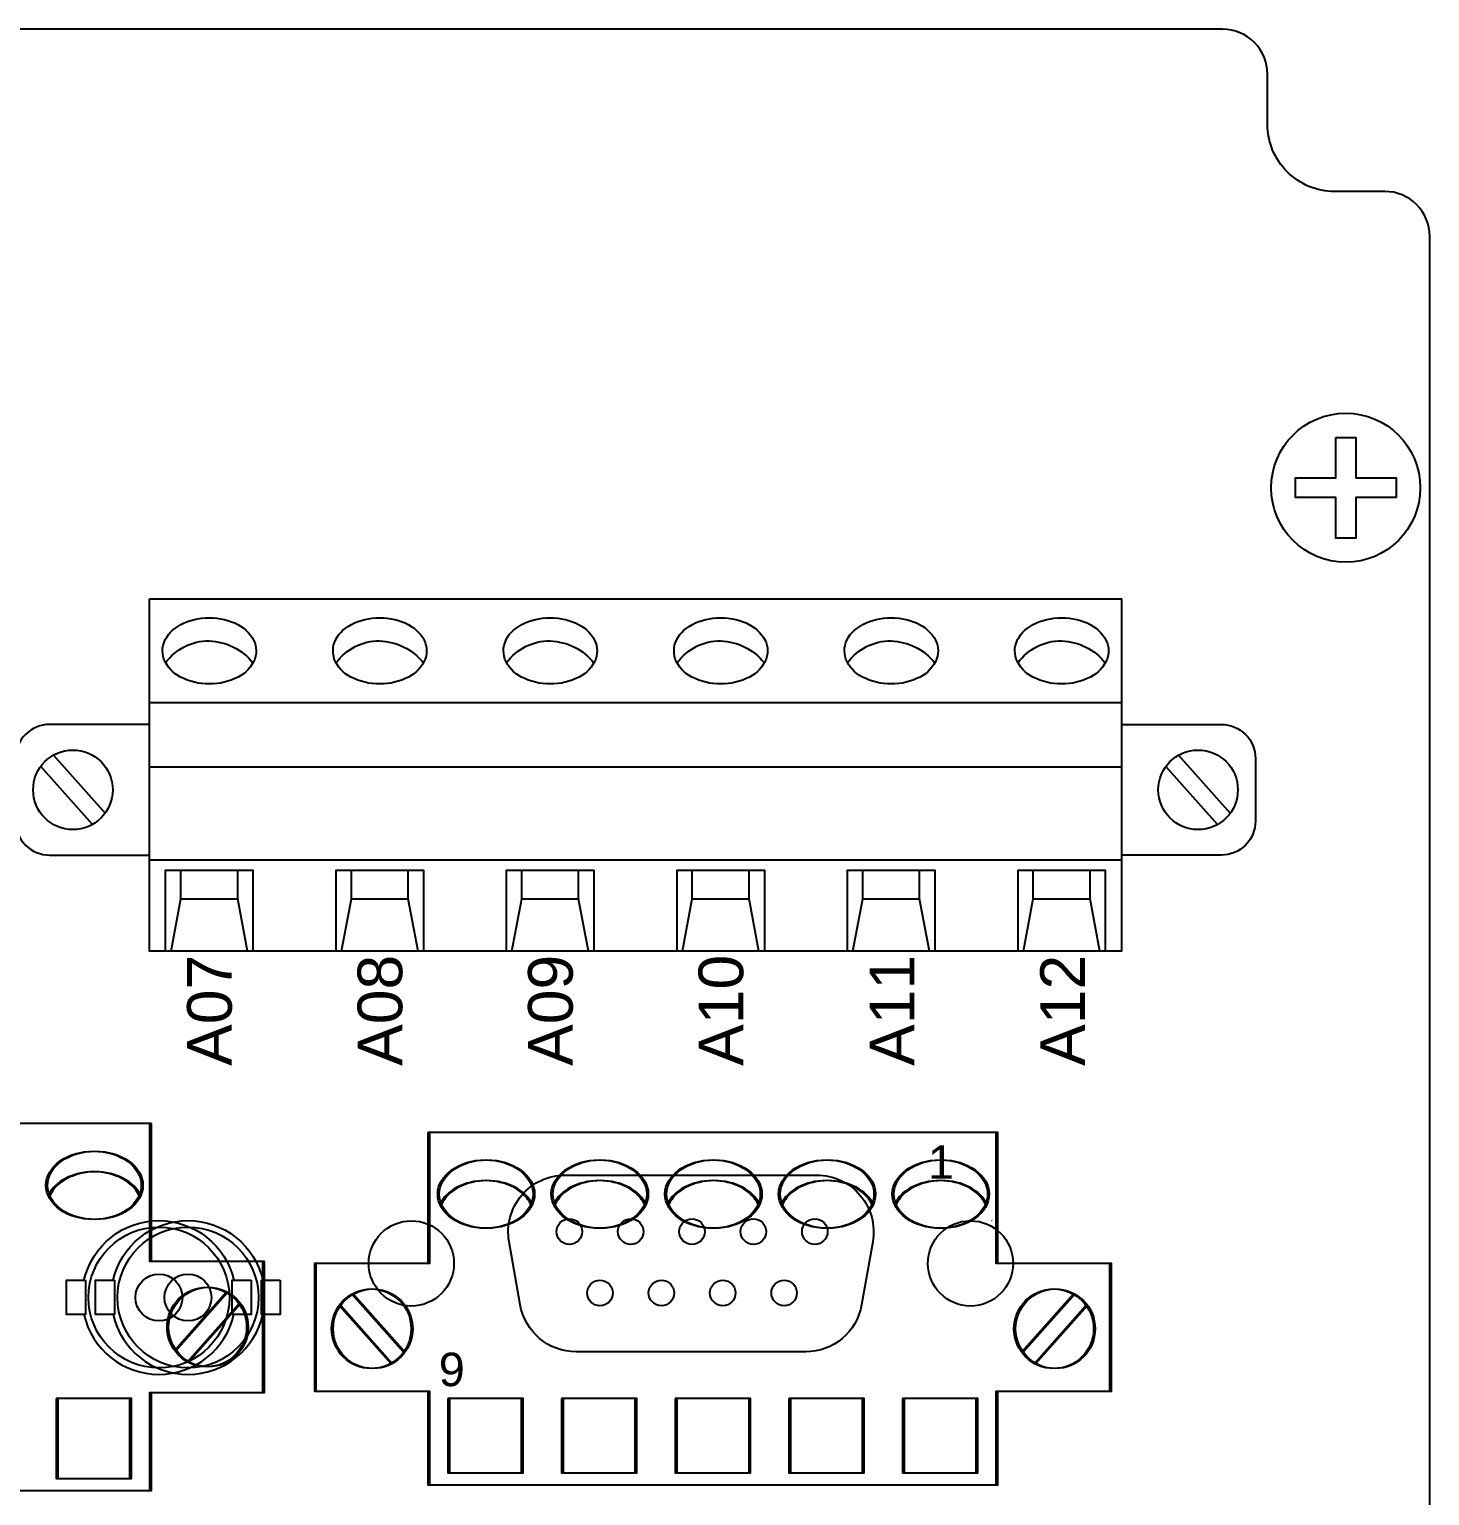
# Model space of a CAD drawing. Extents: x 0.5 to 23.7, y 0.2 to 17.2.
# Drawn here: x 19.929 to 22.394, y 6.574 to 9.155 of the extents above; entities that cross this region are included whole.
import ezdxf

# ---------------------------------------------------------------- set-up
doc = ezdxf.new("R2010")
doc.units = 0
doc.header["$MEASUREMENT"] = 0
for name, color, linetype in [('5_01__0-__NO_ETH__EIA-232', 7, 'CONTINUOUS'), ('5_02__1-__NO_ETH__EIA-485', 7, 'CONTINUOUS'), ('5_03__2-___1__10-100BASE-T', 7, 'CONTINUOUS'), ('5_04__3-___1__10-100BASE-T', 7, 'CONTINUOUS'), ('5_05__4-___1__100BASE-FX_M', 7, 'CONTINUOUS'), ('5_06__6-___2__10-100BASE-T', 7, 'CONTINUOUS'), ('5_07__8-___2__100BASE-FX_M', 7, 'CONTINUOUS'), ('6_00____DWG', 7, 'CONTINUOUS')]:
    doc.layers.add(name, color=color, linetype=linetype)
doc.styles.add('ARIAL', font='arial.ttf')

msp = doc.modelspace()

# ---------------------------------------------------------------- linework, layer by layer
at = {"layer": '5_01__0-__NO_ETH__EIA-232'}
for points in [[(20.8722, 7.1383), (21.3152, 7.1383, -0.466308), (21.4136, 7.0209), (21.3941, 6.9099, -0.36397), (21.2956, 6.8273), (20.8917, 6.8273, -0.36397), (20.7932, 6.9099), (20.7737, 7.0209, -0.466308), (20.8722, 7.1383, 2.375978)], [(20.0256, 6.9531, -0.796261), (20.2893, 6.9531, 2.141143)], [(20.0255, 6.8928, 0.798274), (20.2894, 6.8928, 0.921909)]]:
    msp.add_lwpolyline(points, format="xyb", dxfattribs=at)
for points in [[(21.6239, 7.0578), (21.6231, 7.0586)], [(20.0282, 6.9531), (20.0282, 6.8928), (19.9948, 6.8928), (19.9948, 6.9531), (20.0282, 6.9531)], [(20.3199, 6.9531), (20.3199, 6.8928), (20.2865, 6.8928), (20.2865, 6.9531), (20.3199, 6.9531)]]:
    msp.add_lwpolyline(points, dxfattribs=at)
for centre, radius in [((20.1575, 6.9228), 0.124), ((20.6017, 6.9828), 0.075), ((20.8797, 7.0388), 0.0225), ((20.9877, 7.0388), 0.0225), ((21.0956, 7.0388), 0.0225), ((21.2036, 7.0388), 0.0225), ((21.3117, 7.0388), 0.0225), ((21.5857, 6.9828), 0.075), ((20.1575, 6.9228), 0.0413), ((20.9336, 6.9308), 0.0225), ((21.0417, 6.9308), 0.0225), ((21.1497, 6.9308), 0.0225), ((21.2577, 6.9308), 0.0225)]:
    msp.add_circle(centre, radius, dxfattribs=at)
at = {"layer": '5_02__1-__NO_ETH__EIA-485'}
for points in [[(20.1414, 7.2288), (19.7414, 7.2288), (19.7414, 6.9859), (19.5402, 6.9859), (19.5402, 6.7558), (19.7414, 6.7558), (19.7414, 6.5829), (20.1414, 6.5829), (20.1414, 6.7558), (20.3402, 6.7558), (20.3402, 6.9859), (20.1414, 6.9859), (20.1414, 7.2288)], [(20.6308, 7.2134), (20.6308, 6.9829), (20.431, 6.9829), (20.431, 6.7579), (20.6308, 6.7579), (20.6308, 6.5929), (21.6309, 6.5929), (21.6309, 6.7579), (21.8307, 6.7579), (21.8307, 6.9829), (21.6309, 6.9829), (21.6309, 7.2134), (20.6308, 7.2134)], [(20.1851, 6.8297), (20.2758, 6.9319)], [(20.4972, 6.9289), (20.5879, 6.8267)], [(21.7664, 6.9289), (21.6756, 6.8267)], [(20.2076, 6.8098), (20.2983, 6.9119)], [(20.4747, 6.9089), (20.5654, 6.8068)], [(21.6981, 6.8068), (21.7889, 6.9089)], [(20.666, 6.745), (20.666, 6.614), (20.7958, 6.614), (20.7958, 6.745), (20.666, 6.745)], [(20.866, 6.745), (20.866, 6.614), (20.9958, 6.614), (20.9958, 6.745), (20.866, 6.745)], [(21.066, 6.745), (21.066, 6.614), (21.1959, 6.614), (21.1959, 6.745), (21.066, 6.745)], [(21.2659, 6.745), (21.2659, 6.614), (21.3958, 6.614), (21.3958, 6.745), (21.2659, 6.745)], [(21.466, 6.745), (21.466, 6.614), (21.5958, 6.614), (21.5958, 6.745), (21.466, 6.745)]]:
    msp.add_lwpolyline(points, dxfattribs=at)
msp.add_lwpolyline([(19.9766, 6.745), (19.9766, 6.6041), (20.1065, 6.6041), (20.1065, 6.745)], close=True, dxfattribs=at)
for centre in [(20.2417, 6.8708), (20.5313, 6.8678), (21.7322, 6.8678)]:
    msp.add_circle(centre, 0.07, dxfattribs=at)
for centre in [(20.0426, 7.1202), (20.7319, 7.1048), (20.9319, 7.1048), (21.1319, 7.1048), (21.3319, 7.1048), (21.5319, 7.1048)]:
    msp.add_ellipse(centre, major_axis=(0.0839, 0), ratio=0.716586, dxfattribs=at)
for centre in [(20.0426, 7.0838), (20.7319, 7.0684), (20.9319, 7.0684), (21.1319, 7.0684), (21.3319, 7.0684), (21.5319, 7.0684)]:
    msp.add_ellipse(centre, major_axis=(0.0839, 0), ratio=0.716586, start_param=0.307595, end_param=2.833998, dxfattribs=at)
at = {"layer": '5_03__2-___1__10-100BASE-T'}
for points in [[(20.8722, 7.1383), (21.3152, 7.1383, -0.466308), (21.4136, 7.0209), (21.3941, 6.9099, -0.36397), (21.2956, 6.8273), (20.8917, 6.8273, -0.36397), (20.7932, 6.9099), (20.7737, 7.0209, -0.466308), (20.8722, 7.1383, 2.375978)], [(20.0768, 6.9531, -0.796261), (20.3405, 6.9531, 2.141143)], [(20.0767, 6.8928, 0.798274), (20.3406, 6.8928, 0.921909)]]:
    msp.add_lwpolyline(points, format="xyb", dxfattribs=at)
for points in [[(20.0794, 6.9531), (20.0794, 6.8928), (20.046, 6.8928), (20.046, 6.9531), (20.0794, 6.9531)], [(20.3711, 6.9531), (20.3711, 6.8928), (20.3377, 6.8928), (20.3377, 6.9531), (20.3711, 6.9531)]]:
    msp.add_lwpolyline(points, dxfattribs=at)
for centre, radius in [((20.2086, 6.9228), 0.124), ((20.6017, 6.9828), 0.075), ((20.8797, 7.0388), 0.0225), ((20.9877, 7.0388), 0.0225), ((21.0956, 7.0388), 0.0225), ((21.2036, 7.0388), 0.0225), ((21.3117, 7.0388), 0.0225), ((21.5857, 6.9828), 0.075), ((20.2086, 6.9228), 0.0413), ((20.9336, 6.9308), 0.0225), ((21.0417, 6.9308), 0.0225), ((21.1497, 6.9308), 0.0225), ((21.2577, 6.9308), 0.0225)]:
    msp.add_circle(centre, radius, dxfattribs=at)
at = {"layer": '5_04__3-___1__10-100BASE-T'}
for points in [[(20.1442, 7.2288), (19.7442, 7.2288), (19.7442, 6.9859), (19.543, 6.9859), (19.543, 6.7558), (19.7442, 6.7558), (19.7442, 6.5829), (20.1442, 6.5829), (20.1442, 6.7558), (20.343, 6.7558), (20.343, 6.9859), (20.1442, 6.9859), (20.1442, 7.2288)], [(20.6336, 7.2134), (20.6336, 6.9829), (20.4338, 6.9829), (20.4338, 6.7579), (20.6336, 6.7579), (20.6336, 6.5929), (21.6337, 6.5929), (21.6337, 6.7579), (21.8335, 6.7579), (21.8335, 6.9829), (21.6337, 6.9829), (21.6337, 7.2134), (20.6336, 7.2134)], [(20.1879, 6.8297), (20.2786, 6.9319)], [(20.5, 6.9289), (20.5907, 6.8267)], [(21.7692, 6.9289), (21.6784, 6.8267)], [(20.2103, 6.8098), (20.3011, 6.9119)], [(20.4775, 6.9089), (20.5682, 6.8068)], [(21.7009, 6.8068), (21.7916, 6.9089)], [(20.6687, 6.745), (20.6687, 6.614), (20.7986, 6.614), (20.7986, 6.745), (20.6687, 6.745)], [(20.8687, 6.745), (20.8687, 6.614), (20.9986, 6.614), (20.9986, 6.745), (20.8687, 6.745)], [(21.0688, 6.745), (21.0688, 6.614), (21.1986, 6.614), (21.1986, 6.745), (21.0688, 6.745)], [(21.2687, 6.745), (21.2687, 6.614), (21.3986, 6.614), (21.3986, 6.745), (21.2687, 6.745)], [(21.4687, 6.745), (21.4687, 6.614), (21.5986, 6.614), (21.5986, 6.745), (21.4687, 6.745)]]:
    msp.add_lwpolyline(points, dxfattribs=at)
msp.add_lwpolyline([(19.9794, 6.745), (19.9794, 6.6041), (20.1093, 6.6041), (20.1093, 6.745)], close=True, dxfattribs=at)
for centre in [(20.2445, 6.8708), (20.5341, 6.8678), (21.735, 6.8678)]:
    msp.add_circle(centre, 0.07, dxfattribs=at)
for centre in [(20.0454, 7.1202), (20.7347, 7.1048), (20.9347, 7.1048), (21.1347, 7.1048), (21.3347, 7.1048), (21.5347, 7.1048)]:
    msp.add_ellipse(centre, major_axis=(0.0839, 0), ratio=0.716586, dxfattribs=at)
for centre in [(20.0454, 7.0838), (20.7347, 7.0684), (20.9347, 7.0684), (21.1347, 7.0684), (21.3347, 7.0684), (21.5347, 7.0684)]:
    msp.add_ellipse(centre, major_axis=(0.0839, 0), ratio=0.716586, start_param=0.307595, end_param=2.833998, dxfattribs=at)
at = {"layer": '5_05__4-___1__100BASE-FX_M'}
for points in [[(20.8722, 7.1383), (21.3152, 7.1383, -0.466308), (21.4136, 7.0209), (21.3941, 6.9099, -0.36397), (21.2956, 6.8273), (20.8917, 6.8273, -0.36397), (20.7932, 6.9099), (20.7737, 7.0209, -0.466308), (20.8722, 7.1383, 2.375978)], [(20.0256, 6.9531, -0.796261), (20.2893, 6.9531, 2.141143)], [(20.0255, 6.8928, 0.798274), (20.2894, 6.8928, 0.921909)]]:
    msp.add_lwpolyline(points, format="xyb", dxfattribs=at)
for points in [[(20.0282, 6.9531), (20.0282, 6.8928), (19.9948, 6.8928), (19.9948, 6.9531), (20.0282, 6.9531)], [(20.3199, 6.9531), (20.3199, 6.8928), (20.2865, 6.8928), (20.2865, 6.9531), (20.3199, 6.9531)]]:
    msp.add_lwpolyline(points, dxfattribs=at)
for centre, radius in [((20.1575, 6.9228), 0.124), ((20.6017, 6.9828), 0.075), ((20.8797, 7.0388), 0.0225), ((20.9877, 7.0388), 0.0225), ((21.0956, 7.0388), 0.0225), ((21.2036, 7.0388), 0.0225), ((21.3117, 7.0388), 0.0225), ((21.5857, 6.9828), 0.075), ((20.1575, 6.9228), 0.0413), ((20.9336, 6.9308), 0.0225), ((21.0417, 6.9308), 0.0225), ((21.1497, 6.9308), 0.0225), ((21.2577, 6.9308), 0.0225)]:
    msp.add_circle(centre, radius, dxfattribs=at)
at = {"layer": '5_06__6-___2__10-100BASE-T'}
for points in [[(20.8722, 7.1383), (21.3152, 7.1383, -0.466308), (21.4136, 7.0209), (21.3941, 6.9099, -0.36397), (21.2956, 6.8273), (20.8917, 6.8273, -0.36397), (20.7932, 6.9099), (20.7737, 7.0209, -0.466308), (20.8722, 7.1383, 2.375978)], [(20.0256, 6.9531, -0.796261), (20.2893, 6.9531, 2.141143)], [(20.0255, 6.8928, 0.798274), (20.2894, 6.8928, 0.921909)]]:
    msp.add_lwpolyline(points, format="xyb", dxfattribs=at)
for points in [[(20.0282, 6.9531), (20.0282, 6.8928), (19.9948, 6.8928), (19.9948, 6.9531), (20.0282, 6.9531)], [(20.3199, 6.9531), (20.3199, 6.8928), (20.2865, 6.8928), (20.2865, 6.9531), (20.3199, 6.9531)]]:
    msp.add_lwpolyline(points, dxfattribs=at)
for centre, radius in [((20.1575, 6.9228), 0.124), ((20.6017, 6.9828), 0.075), ((20.8797, 7.0388), 0.0225), ((20.9877, 7.0388), 0.0225), ((21.0956, 7.0388), 0.0225), ((21.2036, 7.0388), 0.0225), ((21.3117, 7.0388), 0.0225), ((21.5857, 6.9828), 0.075), ((20.1575, 6.9228), 0.0413), ((20.9336, 6.9308), 0.0225), ((21.0417, 6.9308), 0.0225), ((21.1497, 6.9308), 0.0225), ((21.2577, 6.9308), 0.0225)]:
    msp.add_circle(centre, radius, dxfattribs=at)
at = {"layer": '5_07__8-___2__100BASE-FX_M'}
for points in [[(20.8722, 7.1383), (21.3152, 7.1383, -0.466308), (21.4136, 7.0209), (21.3941, 6.9099, -0.36397), (21.2956, 6.8273), (20.8917, 6.8273, -0.36397), (20.7932, 6.9099), (20.7737, 7.0209, -0.466308), (20.8722, 7.1383, 2.375978)], [(20.0256, 6.9531, -0.796261), (20.2893, 6.9531, 2.141143)], [(20.0255, 6.8928, 0.798274), (20.2894, 6.8928, 0.921909)]]:
    msp.add_lwpolyline(points, format="xyb", dxfattribs=at)
for points in [[(20.0282, 6.9531), (20.0282, 6.8928), (19.9948, 6.8928), (19.9948, 6.9531), (20.0282, 6.9531)], [(20.3199, 6.9531), (20.3199, 6.8928), (20.2865, 6.8928), (20.2865, 6.9531), (20.3199, 6.9531)]]:
    msp.add_lwpolyline(points, dxfattribs=at)
for centre, radius in [((20.1575, 6.9228), 0.124), ((20.6017, 6.9828), 0.075), ((20.8797, 7.0388), 0.0225), ((20.9877, 7.0388), 0.0225), ((21.0956, 7.0388), 0.0225), ((21.2036, 7.0388), 0.0225), ((21.3117, 7.0388), 0.0225), ((21.5857, 6.9828), 0.075), ((20.1575, 6.9228), 0.0413), ((20.9336, 6.9308), 0.0225), ((21.0417, 6.9308), 0.0225), ((21.1497, 6.9308), 0.0225), ((21.2577, 6.9308), 0.0225)]:
    msp.add_circle(centre, radius, dxfattribs=at)
at = {"layer": '6_00____DWG'}
for points in [[(22.1083, 1.9504), (22.1083, 2.0389, -0.414214), (22.2264, 2.1571), (22.3149, 2.1571, 0.414214), (22.3937, 2.2358), (22.3937, 8.7909, 0.414214), (22.3149, 8.8697), (22.2264, 8.8697, -0.414214), (22.1083, 8.9878), (22.1083, 9.0763, 0.414214), (22.0295, 9.1551), (17.3642, 9.1551, 0.414214), (17.2854, 9.0763), (17.2854, 8.9878, -0.414214), (17.1673, 8.8697), (17.0787, 8.8697, 0.414214), (17, 8.7909), (17, 2.2358, 0.414214), (17.0787, 2.1571), (17.1673, 2.1571, -0.414214), (17.2854, 2.0389), (17.2854, 1.9504, 0.414214), (17.3642, 1.8716), (22.0295, 1.8716, 0.414214)], [(20.1639, 8.0658, -0.203751), (20.1854, 8.1005, -0.133265), (20.2325, 8.1185, -0.119641), (20.2854, 8.1123, -0.162293), (20.3216, 8.0844, -0.234436), (20.3261, 8.0467, -0.182264), (20.2968, 8.015, -0.124648), (20.2461, 8.0027, -0.124648), (20.1954, 8.015, -0.184228), (20.1661, 8.0467, -0.072555)], [(20.4639, 8.0658, -0.203751), (20.4854, 8.1005, -0.133265), (20.5325, 8.1185, -0.119641), (20.5854, 8.1123, -0.162293), (20.6216, 8.0844, -0.234436), (20.6261, 8.0467, -0.182264), (20.5968, 8.015, -0.124648), (20.5461, 8.0027, -0.124648), (20.4954, 8.015, -0.184228), (20.4661, 8.0467, -0.072555)], [(20.7639, 8.0658, -0.203751), (20.7854, 8.1005, -0.133265), (20.8325, 8.1185, -0.119641), (20.8854, 8.1123, -0.162293), (20.9216, 8.0844, -0.234436), (20.9261, 8.0467, -0.182264), (20.8968, 8.015, -0.124648), (20.8461, 8.0027, -0.124648), (20.7954, 8.015, -0.184228), (20.7661, 8.0467, -0.072555)], [(21.0639, 8.0658, -0.203751), (21.0854, 8.1005, -0.133265), (21.1325, 8.1185, -0.119641), (21.1854, 8.1123, -0.162293), (21.2216, 8.0844, -0.234436), (21.2261, 8.0467, -0.182264), (21.1968, 8.015, -0.124648), (21.1461, 8.0027, -0.124648), (21.0954, 8.015, -0.184228), (21.0661, 8.0467, -0.072555)], [(21.3639, 8.0658, -0.203751), (21.3854, 8.1005, -0.133265), (21.4325, 8.1185, -0.119641), (21.4854, 8.1123, -0.162293), (21.5216, 8.0844, -0.234436), (21.5261, 8.0467, -0.182264), (21.4968, 8.015, -0.124648), (21.4461, 8.0027, -0.124648), (21.3954, 8.015, -0.184228), (21.3661, 8.0467, -0.072555)], [(21.6639, 8.0658, -0.203751), (21.6854, 8.1005, -0.133265), (21.7325, 8.1185, -0.119641), (21.7854, 8.1123, -0.162293), (21.8216, 8.0844, -0.234436), (21.8261, 8.0467, -0.182264), (21.7968, 8.015, -0.124648), (21.7461, 8.0027, -0.124648), (21.6954, 8.015, -0.184228), (21.6661, 8.0467, -0.072555)]]:
    msp.add_lwpolyline(points, format="xyb", close=True, dxfattribs=at)
for points in [[(22.2285, 8.4367), (22.2635, 8.4367), (22.2635, 8.3657), (22.3346, 8.3657), (22.3346, 8.3307), (22.2635, 8.3307), (22.2635, 8.2596), (22.2285, 8.2596), (22.2285, 8.3307), (22.1575, 8.3307), (22.1575, 8.3657), (22.2285, 8.3657)], [(20.1411, 8.1525), (21.8511, 8.1525), (21.8511, 7.5325), (20.1411, 7.5325)]]:
    msp.add_lwpolyline(points, close=True, dxfattribs=at)
for points in [[(20.1693, 8.0399, -0.246683), (20.2459, 8.0785, -0.217208), (20.3229, 8.04)], [(20.4693, 8.0399, -0.246683), (20.5459, 8.0785, -0.217208), (20.6229, 8.04)], [(20.7693, 8.0399, -0.246683), (20.8459, 8.0785, -0.217208), (20.9229, 8.04)], [(21.0693, 8.0399, -0.246683), (21.1459, 8.0785, -0.217208), (21.2229, 8.04)], [(21.3693, 8.0399, -0.246683), (21.4459, 8.0785, -0.217208), (21.5229, 8.04)], [(21.6693, 8.0399, -0.246683), (21.7459, 8.0785, -0.217208), (21.8229, 8.04)], [(20.1411, 7.9315), (19.9651, 7.9315, 0.414214), (19.9051, 7.8715), (19.9051, 7.7615, 0.414214), (19.9651, 7.7015), (20.1411, 7.7015)], [(21.8511, 7.9315), (22.0271, 7.9315, -0.414214), (22.0871, 7.8715), (22.0871, 7.7615, -0.414214), (22.0271, 7.7015), (21.8511, 7.7015)]]:
    msp.add_lwpolyline(points, format="xyb", dxfattribs=at)
for points in [[(21.8511, 7.9695), (20.1411, 7.9695)], [(19.9719, 7.8776), (20.0627, 7.7753)], [(21.9519, 7.8776), (22.0427, 7.7753)], [(20.0403, 7.7554), (19.9495, 7.8577)], [(21.8511, 7.8565), (20.1411, 7.8565)], [(22.0203, 7.7554), (21.9295, 7.8577)], [(21.8511, 7.6925), (20.1411, 7.6925)], [(20.1693, 7.5325), (20.1693, 7.6748), (20.3229, 7.6748), (20.3229, 7.5325)], [(20.1788, 7.5325), (20.1961, 7.6244), (20.1961, 7.6748)], [(20.3134, 7.5325), (20.2961, 7.6244), (20.2961, 7.6748)], [(20.4693, 7.5325), (20.4693, 7.6748), (20.6229, 7.6748), (20.6229, 7.5325)], [(20.4788, 7.5325), (20.4961, 7.6244), (20.4961, 7.6748)], [(20.6134, 7.5325), (20.5961, 7.6244), (20.5961, 7.6748)], [(20.7693, 7.5325), (20.7693, 7.6748), (20.9229, 7.6748), (20.9229, 7.5325)], [(20.7788, 7.5325), (20.7961, 7.6244), (20.7961, 7.6748)], [(20.9134, 7.5325), (20.8961, 7.6244), (20.8961, 7.6748)], [(21.0693, 7.5325), (21.0693, 7.6748), (21.2229, 7.6748), (21.2229, 7.5325)], [(21.0788, 7.5325), (21.0961, 7.6244), (21.0961, 7.6748)], [(21.2134, 7.5325), (21.1961, 7.6244), (21.1961, 7.6748)], [(21.3693, 7.5325), (21.3693, 7.6748), (21.5229, 7.6748), (21.5229, 7.5325)], [(21.3788, 7.5325), (21.3961, 7.6244), (21.3961, 7.6748)], [(21.5134, 7.5325), (21.4961, 7.6244), (21.4961, 7.6748)], [(21.6693, 7.5325), (21.6693, 7.6748), (21.8229, 7.6748), (21.8229, 7.5325)], [(21.6788, 7.5325), (21.6961, 7.6244), (21.6961, 7.6748)], [(21.8134, 7.5325), (21.7961, 7.6244), (21.7961, 7.6748)], [(20.1961, 7.6244), (20.2961, 7.6244)], [(20.4961, 7.6244), (20.5961, 7.6244)], [(20.7961, 7.6244), (20.8961, 7.6244)], [(21.0961, 7.6244), (21.1961, 7.6244)], [(21.3961, 7.6244), (21.4961, 7.6244)], [(21.6961, 7.6244), (21.7961, 7.6244)]]:
    msp.add_lwpolyline(points, dxfattribs=at)
for centre, radius in [((22.246, 8.3482), 0.1312), ((20.0061, 7.8165), 0.07), ((21.9861, 7.8165), 0.07)]:
    msp.add_circle(centre, radius, dxfattribs=at)

# ---------------------------------------------------------------- texts
at = {"layer": '5_01__0-__NO_ETH__EIA-232', "style": 'ARIAL'}
for s, p in [('1', (21.5108, 7.1317)), ('1', (21.5108, 7.1317)), ('9', (20.6499, 6.7667))]:
    msp.add_text(s, height=0.059, dxfattribs=at).set_placement(p)
at = {"layer": '5_03__2-___1__10-100BASE-T', "style": 'ARIAL'}
for s, p in [('1', (21.5108, 7.1317)), ('1', (21.5108, 7.1317)), ('9', (20.6499, 6.7667))]:
    msp.add_text(s, height=0.059, dxfattribs=at).set_placement(p)
at = {"layer": '5_05__4-___1__100BASE-FX_M', "style": 'ARIAL'}
for s, p in [('1', (21.5108, 7.1317)), ('1', (21.5108, 7.1317)), ('9', (20.6499, 6.7667))]:
    msp.add_text(s, height=0.059, dxfattribs=at).set_placement(p)
at = {"layer": '5_06__6-___2__10-100BASE-T', "style": 'ARIAL'}
for s, p in [('1', (21.5108, 7.1317)), ('1', (21.5108, 7.1317)), ('9', (20.6499, 6.7667))]:
    msp.add_text(s, height=0.059, dxfattribs=at).set_placement(p)
at = {"layer": '5_07__8-___2__100BASE-FX_M', "style": 'ARIAL'}
for s, p in [('1', (21.5108, 7.1317)), ('1', (21.5108, 7.1317)), ('9', (20.6499, 6.7667))]:
    msp.add_text(s, height=0.059, dxfattribs=at).set_placement(p)
at = {"layer": '6_00____DWG', "style": 'ARIAL'}
for s, p in [('A07', (20.2857, 7.3305)), ('A08', (20.5857, 7.3305)), ('A09', (20.8857, 7.3305)), ('A10', (21.1857, 7.3305)), ('A11', (21.487, 7.3305)), ('A12', (21.787, 7.3305))]:
    msp.add_text(s, height=0.07867, rotation=90, dxfattribs=at).set_placement(p)

doc.saveas('drawing.dxf')
